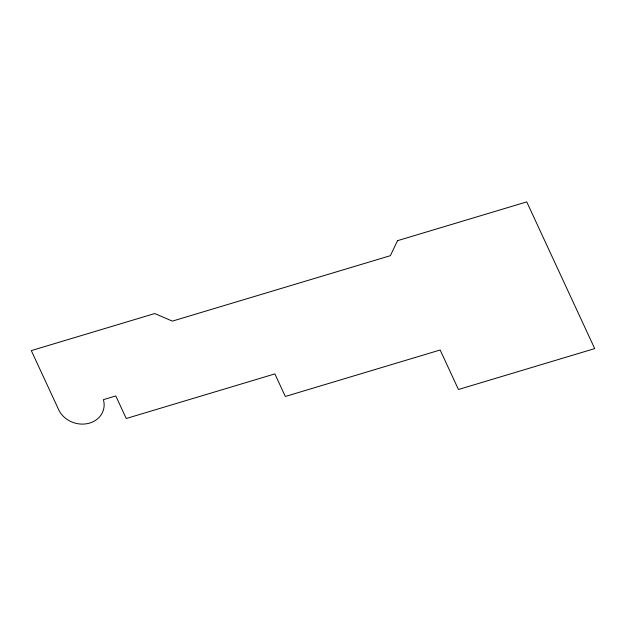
<?xml version="1.0" encoding="UTF-8"?>
<svg xmlns="http://www.w3.org/2000/svg" width="626" height="626" viewBox="0 0 626 626"><rect width="100%" height="100%" fill="white"/><g stroke="black" fill="none" stroke-linecap="round" stroke-linejoin="round"><path stroke-width="0.94" d="M397.518 240.681L390.366 255.682L172.361 321.115L154.747 313.548L31.3 350.599L59.032 410.468A23.913 20.627 16.6 0 0 88.454 423.395A23.913 20.627 16.6 0 0 103.4 399.662L115.787 395.945L126.241 418.512L274.877 373.902L285.331 396.469L440.156 349.997L458.451 389.497L594.7 348.604L526.748 201.893L397.518 240.681"/></g></svg>
